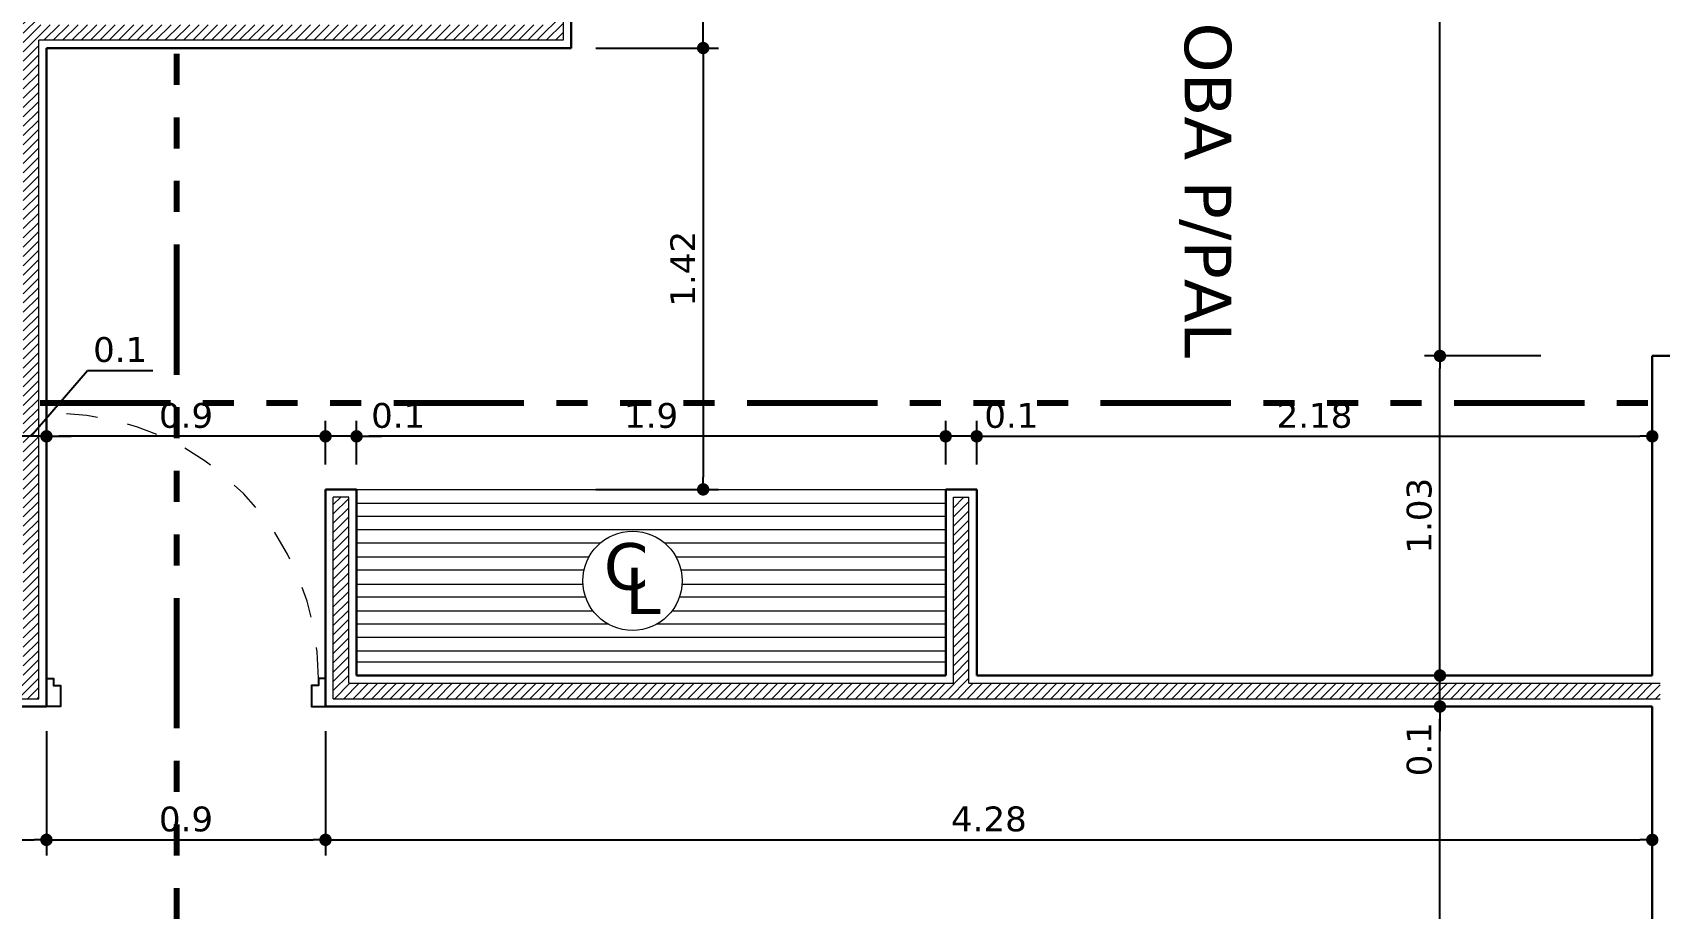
# Model space of a CAD drawing. Header units: millimetres. Extents: x -106 to 2534, y 21 to 2786.
# Drawn here: x 1267.17 to 1272.41, y 1398.08 to 1400.91 of the extents above; entities that cross this region are included whole.
import ezdxf

# ---------------------------------------------------------------- set-up
doc = ezdxf.new("R2010")
doc.units = ezdxf.units.MM
doc.linetypes.add('ACAD_ISO03W100', pattern=[30, 12, -18])
doc.linetypes.add('ACAD_ISO14W100', pattern=[24, 12, -3, 0, -3, 0, -3, 0, -3])
for name, color, linetype, lineweight in [('achurado', 142, 'Continuous', 9), ('asceso ban', 64, 'Continuous', 20), ('colet', 45, 'Continuous', 18), ('cotas 02', 132, 'Continuous', 13), ('L. corte', 106, 'ACAD_ISO14W100', 80), ('marco', 54, 'Continuous', 25), ('muros', 20, 'Continuous', 30), ('punteada', 210, 'ACAD_ISO03W100', 13), ('textos', 116, 'Continuous', 40)]:
    doc.layers.add(name, color=color, linetype=linetype, lineweight=lineweight)
doc.styles.get("Standard").update_dxf_attribs({"font": 'verdana.ttf'})
doc.dimstyles.new('cota 1.50', dxfattribs={"dimtxt": 0.08, "dimasz": 0.04, "dimexe": 0.05, "dimexo": 0.08, "dimgap": 0.025, "dimtad": 1, "dimdsep": 46, "dimtxsty": 'Standard', "dimblk": 'DOT', "dimcen": 2.5, "dimadec": 0, "dimazin": 0, "dimtm": 1e-09, "dimtfac": 1, "dimtmove": 0, "dimatfit": 3, "dimfxl": 1, "dimarcsym": 0})

# ---------------------------------------------------------------- blocks, each defined once
blk = doc.blocks.new('_Dot')
at = {"color": 0, "linetype": 'ByBlock', "lineweight": -2}
blk.add_line((-0.5, 0), (-1, 0), dxfattribs=at)
at = {"color": 0, "linetype": 'ByBlock', "const_width": 0.5}
blk.add_lwpolyline([(-0.25, 0, 1), (0.25, 0, 1)], format="xyb", close=True, dxfattribs=at)
blk = doc.blocks.new('*D251')
at = {"layer": 'cotas 02', "color": 0, "lineweight": -2, "transparency": 16777216}
for p, q in [((1272.3107, 1398.7358), (1271.656, 1398.7358)), ((1271.706, 1396.5758), (1271.706, 1398.6958)), ((1272.3107, 1396.5358), (1271.656, 1396.5358))]:
    blk.add_line(p, q, dxfattribs=at)
at = {"layer": 'Defpoints', "color": 0, "transparency": 16777216}
for p in [(1271.706, 1398.7358), (1272.3907, 1398.7358), (1272.3907, 1396.5358)]:
    blk.add_point(p, dxfattribs=at)
at = {"layer": 'cotas 02', "color": 0, "lineweight": -2, "transparency": 16777216, "xscale": 0.03999999999999999, "yscale": 0.03999999999999999, "zscale": 0.03999999999999999}
for p, rotation in [((1271.706, 1398.7358), 90), ((1271.706, 1396.5358), 270)]:
    blk.add_blockref('_Dot', p, dxfattribs=dict(at, rotation=rotation))
at = {"layer": 'cotas 02', "color": 0, "transparency": 16777216, "insert": (1271.6402, 1397.6358), "char_height": 0.08, "attachment_point": 5, "rotation": 90}
blk.add_mtext('2.2', dxfattribs=at)
blk = doc.blocks.new('*D252')
at = {"layer": 'cotas 02', "color": 0, "lineweight": -2, "transparency": 16777216}
for p, q in [((1271.706, 1398.8758), (1271.706, 1398.9158)), ((1271.626, 1398.8358), (1271.656, 1398.8358)), ((1271.706, 1398.7358), (1271.706, 1398.8358)), ((1272.3107, 1398.7358), (1271.656, 1398.7358)), ((1271.706, 1398.6958), (1271.706, 1398.6558))]:
    blk.add_line(p, q, dxfattribs=at)
at = {"layer": 'Defpoints', "color": 0, "transparency": 16777216}
for p in [(1271.706, 1398.8358), (1271.706, 1398.8358), (1272.3907, 1398.7358)]:
    blk.add_point(p, dxfattribs=at)
at = {"layer": 'cotas 02', "color": 0, "lineweight": -2, "transparency": 16777216, "xscale": 0.03999999999999999, "yscale": 0.03999999999999999, "zscale": 0.03999999999999999}
for p, rotation in [((1271.706, 1398.8358), 270), ((1271.706, 1398.7358), 90)]:
    blk.add_blockref('_Dot', p, dxfattribs=dict(at, rotation=rotation))
at = {"layer": 'cotas 02', "color": 0, "transparency": 16777216, "insert": (1271.6394, 1398.5981), "char_height": 0.08, "attachment_point": 5, "rotation": 90}
blk.add_mtext('0.1', dxfattribs=at)
blk = doc.blocks.new('*D253')
at = {"layer": 'cotas 02', "color": 0, "lineweight": -2, "transparency": 16777216}
for p, q in [((1272.0317, 1399.8661), (1271.656, 1399.8661)), ((1271.706, 1398.8758), (1271.706, 1399.8261)), ((1271.626, 1398.8358), (1271.656, 1398.8358))]:
    blk.add_line(p, q, dxfattribs=at)
at = {"layer": 'Defpoints', "color": 0, "transparency": 16777216}
for p in [(1271.706, 1399.8661), (1272.1117, 1399.8661), (1271.706, 1398.8358)]:
    blk.add_point(p, dxfattribs=at)
at = {"layer": 'cotas 02', "color": 0, "lineweight": -2, "transparency": 16777216, "xscale": 0.03999999999999999, "yscale": 0.03999999999999999, "zscale": 0.03999999999999999}
for p, rotation in [((1271.706, 1399.8661), 90), ((1271.706, 1398.8358), 270)]:
    blk.add_blockref('_Dot', p, dxfattribs=dict(at, rotation=rotation))
at = {"layer": 'cotas 02', "color": 0, "transparency": 16777216, "insert": (1271.6394, 1399.3509), "char_height": 0.08, "attachment_point": 5, "rotation": 90}
blk.add_mtext('1.03', dxfattribs=at)
blk = doc.blocks.new('*D254')
at = {"layer": 'cotas 02', "color": 0, "lineweight": -2, "transparency": 16777216}
for p, q in [((1271.9004, 1403.3958), (1271.656, 1403.3958)), ((1271.706, 1399.9061), (1271.706, 1403.3558)), ((1272.0317, 1399.8661), (1271.656, 1399.8661))]:
    blk.add_line(p, q, dxfattribs=at)
at = {"layer": 'Defpoints', "color": 0, "transparency": 16777216}
for p in [(1271.706, 1403.3958), (1271.9804, 1403.3958), (1272.1117, 1399.8661)]:
    blk.add_point(p, dxfattribs=at)
at = {"layer": 'cotas 02', "color": 0, "lineweight": -2, "transparency": 16777216, "xscale": 0.03999999999999999, "yscale": 0.03999999999999999, "zscale": 0.03999999999999999}
for p, rotation in [((1271.706, 1403.3958), 90), ((1271.706, 1399.8661), 270)]:
    blk.add_blockref('_Dot', p, dxfattribs=dict(at, rotation=rotation))
at = {"layer": 'cotas 02', "color": 0, "transparency": 16777216, "insert": (1271.6394, 1401.6309), "char_height": 0.08, "attachment_point": 5, "rotation": 90}
blk.add_mtext('3.53', dxfattribs=at)
blk = doc.blocks.new('*D255')
at = {"layer": 'cotas 02', "color": 0, "lineweight": -2, "transparency": 16777216}
for p, q in [((1270.2119, 1399.5158), (1270.2119, 1399.657)), ((1272.3907, 1399.5158), (1272.3907, 1399.657)), ((1270.2519, 1399.607), (1272.3507, 1399.607))]:
    blk.add_line(p, q, dxfattribs=at)
at = {"layer": 'Defpoints', "color": 0, "transparency": 16777216}
for p in [(1272.3907, 1399.607), (1270.2119, 1399.4358), (1272.3907, 1399.4358)]:
    blk.add_point(p, dxfattribs=at)
at = {"layer": 'cotas 02', "color": 0, "lineweight": -2, "transparency": 16777216, "xscale": 0.03999999999999999, "yscale": 0.03999999999999999, "zscale": 0.03999999999999999, "rotation": 180}
blk.add_blockref('_Dot', (1270.2119, 1399.607), dxfattribs=at)
at = {"layer": 'cotas 02', "color": 0, "lineweight": -2, "transparency": 16777216, "xscale": 0.03999999999999999, "yscale": 0.03999999999999999, "zscale": 0.03999999999999999}
blk.add_blockref('_Dot', (1272.3907, 1399.607), dxfattribs=at)
at = {"layer": 'cotas 02', "color": 0, "transparency": 16777216, "insert": (1271.3013, 1399.6739), "char_height": 0.08, "attachment_point": 5}
blk.add_mtext('2.18', dxfattribs=at)
blk = doc.blocks.new('*D256')
at = {"layer": 'cotas 02', "color": 0, "lineweight": -2, "transparency": 16777216}
for p, q in [((1270.1119, 1399.5158), (1270.1119, 1399.657)), ((1270.2119, 1399.5158), (1270.2119, 1399.657)), ((1270.0719, 1399.607), (1270.0319, 1399.607)), ((1270.2119, 1399.607), (1270.1119, 1399.607)), ((1270.2519, 1399.607), (1270.2919, 1399.607))]:
    blk.add_line(p, q, dxfattribs=at)
at = {"layer": 'Defpoints', "color": 0, "transparency": 16777216}
for p in [(1270.1119, 1399.607), (1270.1119, 1399.4358), (1270.2119, 1399.4358)]:
    blk.add_point(p, dxfattribs=at)
at = {"layer": 'cotas 02', "color": 0, "lineweight": -2, "transparency": 16777216, "xscale": 0.03999999999999999, "yscale": 0.03999999999999999, "zscale": 0.03999999999999999}
blk.add_blockref('_Dot', (1270.1119, 1399.607), dxfattribs=at)
at = {"layer": 'cotas 02', "color": 0, "lineweight": -2, "transparency": 16777216, "xscale": 0.03999999999999999, "yscale": 0.03999999999999999, "zscale": 0.03999999999999999, "rotation": 180}
blk.add_blockref('_Dot', (1270.2119, 1399.607), dxfattribs=at)
at = {"layer": 'cotas 02', "color": 0, "transparency": 16777216, "insert": (1270.3237, 1399.6737), "char_height": 0.08, "attachment_point": 5}
blk.add_mtext('0.1', dxfattribs=at)
blk = doc.blocks.new('*D257')
at = {"layer": 'cotas 02', "color": 0, "lineweight": -2, "transparency": 16777216}
for p, q in [((1268.2119, 1399.5158), (1268.2119, 1399.657)), ((1270.1119, 1399.5158), (1270.1119, 1399.657)), ((1270.0719, 1399.607), (1268.2519, 1399.607))]:
    blk.add_line(p, q, dxfattribs=at)
at = {"layer": 'Defpoints', "color": 0, "transparency": 16777216}
for p in [(1268.2119, 1399.607), (1268.2119, 1399.4358), (1270.1119, 1399.4358)]:
    blk.add_point(p, dxfattribs=at)
at = {"layer": 'cotas 02', "color": 0, "lineweight": -2, "transparency": 16777216, "xscale": 0.03999999999999999, "yscale": 0.03999999999999999, "zscale": 0.03999999999999999, "rotation": 180}
blk.add_blockref('_Dot', (1268.2119, 1399.607), dxfattribs=at)
at = {"layer": 'cotas 02', "color": 0, "lineweight": -2, "transparency": 16777216, "xscale": 0.03999999999999999, "yscale": 0.03999999999999999, "zscale": 0.03999999999999999}
blk.add_blockref('_Dot', (1270.1119, 1399.607), dxfattribs=at)
at = {"layer": 'cotas 02', "color": 0, "transparency": 16777216, "insert": (1269.1619, 1399.6736), "char_height": 0.08, "attachment_point": 5}
blk.add_mtext('1.9', dxfattribs=at)
blk = doc.blocks.new('*D258')
at = {"layer": 'cotas 02', "color": 0, "lineweight": -2, "transparency": 16777216}
for p, q in [((1268.1119, 1399.5158), (1268.1119, 1399.657)), ((1268.2119, 1399.5158), (1268.2119, 1399.657)), ((1268.0719, 1399.607), (1268.0319, 1399.607)), ((1268.2119, 1399.607), (1268.1119, 1399.607)), ((1268.2519, 1399.607), (1268.2919, 1399.607))]:
    blk.add_line(p, q, dxfattribs=at)
at = {"layer": 'Defpoints', "color": 0, "transparency": 16777216}
for p in [(1268.1119, 1399.607), (1268.1119, 1399.4358), (1268.2119, 1399.4358)]:
    blk.add_point(p, dxfattribs=at)
at = {"layer": 'cotas 02', "color": 0, "lineweight": -2, "transparency": 16777216, "xscale": 0.03999999999999999, "yscale": 0.03999999999999999, "zscale": 0.03999999999999999}
blk.add_blockref('_Dot', (1268.1119, 1399.607), dxfattribs=at)
at = {"layer": 'cotas 02', "color": 0, "lineweight": -2, "transparency": 16777216, "xscale": 0.03999999999999999, "yscale": 0.03999999999999999, "zscale": 0.03999999999999999, "rotation": 180}
blk.add_blockref('_Dot', (1268.2119, 1399.607), dxfattribs=at)
at = {"layer": 'cotas 02', "color": 0, "transparency": 16777216, "insert": (1268.3463, 1399.6737), "char_height": 0.08, "attachment_point": 5}
blk.add_mtext('0.1', dxfattribs=at)
blk = doc.blocks.new('*D259')
at = {"layer": 'cotas 02', "color": 0, "lineweight": -2, "transparency": 16777216}
for p, q in [((1267.2119, 1399.687), (1267.2119, 1399.657)), ((1268.1119, 1399.5158), (1268.1119, 1399.657)), ((1268.0719, 1399.607), (1267.2519, 1399.607))]:
    blk.add_line(p, q, dxfattribs=at)
at = {"layer": 'Defpoints', "color": 0, "transparency": 16777216}
for p in [(1267.2119, 1399.607), (1267.2119, 1399.607), (1268.1119, 1399.4358)]:
    blk.add_point(p, dxfattribs=at)
at = {"layer": 'cotas 02', "color": 0, "lineweight": -2, "transparency": 16777216, "xscale": 0.03999999999999999, "yscale": 0.03999999999999999, "zscale": 0.03999999999999999, "rotation": 180}
blk.add_blockref('_Dot', (1267.2119, 1399.607), dxfattribs=at)
at = {"layer": 'cotas 02', "color": 0, "lineweight": -2, "transparency": 16777216, "xscale": 0.03999999999999999, "yscale": 0.03999999999999999, "zscale": 0.03999999999999999}
blk.add_blockref('_Dot', (1268.1119, 1399.607), dxfattribs=at)
at = {"layer": 'cotas 02', "color": 0, "transparency": 16777216, "insert": (1267.6619, 1399.6737), "char_height": 0.08, "attachment_point": 5}
blk.add_mtext('0.9', dxfattribs=at)
blk = doc.blocks.new('*D260')
at = {"layer": 'cotas 02', "color": 0, "lineweight": -2, "transparency": 16777216}
for p, q in [((1267.1619, 1399.607), (1267.3443, 1399.8195)), ((1267.3443, 1399.8195), (1267.5552, 1399.8195)), ((1267.1119, 1399.687), (1267.1119, 1399.657)), ((1267.2119, 1399.687), (1267.2119, 1399.657)), ((1267.0719, 1399.607), (1267.0319, 1399.607)), ((1267.2119, 1399.607), (1267.1119, 1399.607)), ((1267.2119, 1399.607), (1267.1119, 1399.607)), ((1267.2519, 1399.607), (1267.2919, 1399.607))]:
    blk.add_line(p, q, dxfattribs=at)
at = {"layer": 'Defpoints', "color": 0, "transparency": 16777216}
for p in [(1267.1119, 1399.607), (1267.1119, 1399.607), (1267.2119, 1399.607)]:
    blk.add_point(p, dxfattribs=at)
at = {"layer": 'cotas 02', "color": 0, "lineweight": -2, "transparency": 16777216, "xscale": 0.03999999999999999, "yscale": 0.03999999999999999, "zscale": 0.03999999999999999}
blk.add_blockref('_Dot', (1267.1119, 1399.607), dxfattribs=at)
at = {"layer": 'cotas 02', "color": 0, "lineweight": -2, "transparency": 16777216, "xscale": 0.03999999999999999, "yscale": 0.03999999999999999, "zscale": 0.03999999999999999, "rotation": 180}
blk.add_blockref('_Dot', (1267.2119, 1399.607), dxfattribs=at)
at = {"layer": 'cotas 02', "color": 0, "transparency": 16777216, "insert": (1267.4497, 1399.8861), "char_height": 0.08, "attachment_point": 5}
blk.add_mtext('0.1', dxfattribs=at)
blk = doc.blocks.new('*D270')
at = {"layer": 'cotas 02', "color": 0, "lineweight": -2, "transparency": 16777216}
for p, q in [((1263.2219, 1398.6558), (1263.2219, 1398.2558)), ((1267.2119, 1398.6558), (1267.2119, 1398.2558)), ((1263.2619, 1398.3058), (1267.1719, 1398.3058))]:
    blk.add_line(p, q, dxfattribs=at)
at = {"layer": 'Defpoints', "color": 0, "transparency": 16777216}
for p in [(1263.2219, 1398.7358), (1267.2119, 1398.7358), (1267.2119, 1398.3058)]:
    blk.add_point(p, dxfattribs=at)
at = {"layer": 'cotas 02', "color": 0, "lineweight": -2, "transparency": 16777216, "xscale": 0.03999999999999999, "yscale": 0.03999999999999999, "zscale": 0.03999999999999999, "rotation": 180}
blk.add_blockref('_Dot', (1263.2219, 1398.3058), dxfattribs=at)
at = {"layer": 'cotas 02', "color": 0, "lineweight": -2, "transparency": 16777216, "xscale": 0.03999999999999999, "yscale": 0.03999999999999999, "zscale": 0.03999999999999999}
blk.add_blockref('_Dot', (1267.2119, 1398.3058), dxfattribs=at)
at = {"layer": 'cotas 02', "color": 0, "transparency": 16777216, "insert": (1265.2169, 1398.3724), "char_height": 0.08, "attachment_point": 5}
blk.add_mtext('3.99', dxfattribs=at)
blk = doc.blocks.new('*D271')
at = {"layer": 'cotas 02', "color": 0, "lineweight": -2, "transparency": 16777216}
for p, q in [((1267.2119, 1398.6558), (1267.2119, 1398.2558)), ((1268.1119, 1398.6558), (1268.1119, 1398.2558)), ((1267.2519, 1398.3058), (1268.0719, 1398.3058))]:
    blk.add_line(p, q, dxfattribs=at)
at = {"layer": 'Defpoints', "color": 0, "transparency": 16777216}
for p in [(1267.2119, 1398.7358), (1268.1119, 1398.7358), (1268.1119, 1398.3058)]:
    blk.add_point(p, dxfattribs=at)
at = {"layer": 'cotas 02', "color": 0, "lineweight": -2, "transparency": 16777216, "xscale": 0.03999999999999999, "yscale": 0.03999999999999999, "zscale": 0.03999999999999999, "rotation": 180}
blk.add_blockref('_Dot', (1267.2119, 1398.3058), dxfattribs=at)
at = {"layer": 'cotas 02', "color": 0, "lineweight": -2, "transparency": 16777216, "xscale": 0.03999999999999999, "yscale": 0.03999999999999999, "zscale": 0.03999999999999999}
blk.add_blockref('_Dot', (1268.1119, 1398.3058), dxfattribs=at)
at = {"layer": 'cotas 02', "color": 0, "transparency": 16777216, "insert": (1267.6619, 1398.3724), "char_height": 0.08, "attachment_point": 5}
blk.add_mtext('0.9', dxfattribs=at)
blk = doc.blocks.new('*D272')
at = {"layer": 'cotas 02', "color": 0, "lineweight": -2, "transparency": 16777216}
for p, q in [((1268.1119, 1398.6558), (1268.1119, 1398.2558)), ((1268.1519, 1398.3058), (1272.3507, 1398.3058)), ((1272.3907, 1398.2258), (1272.3907, 1398.2558))]:
    blk.add_line(p, q, dxfattribs=at)
at = {"layer": 'Defpoints', "color": 0, "transparency": 16777216}
for p in [(1268.1119, 1398.7358), (1272.3907, 1398.3058), (1272.3907, 1398.3058)]:
    blk.add_point(p, dxfattribs=at)
at = {"layer": 'cotas 02', "color": 0, "lineweight": -2, "transparency": 16777216, "xscale": 0.03999999999999999, "yscale": 0.03999999999999999, "zscale": 0.03999999999999999, "rotation": 180}
blk.add_blockref('_Dot', (1268.1119, 1398.3058), dxfattribs=at)
at = {"layer": 'cotas 02', "color": 0, "lineweight": -2, "transparency": 16777216, "xscale": 0.03999999999999999, "yscale": 0.03999999999999999, "zscale": 0.03999999999999999}
blk.add_blockref('_Dot', (1272.3907, 1398.3058), dxfattribs=at)
at = {"layer": 'cotas 02', "color": 0, "transparency": 16777216, "insert": (1270.2513, 1398.3726), "char_height": 0.08, "attachment_point": 5}
blk.add_mtext('4.28', dxfattribs=at)
blk = doc.blocks.new('*D294')
at = {"layer": 'cotas 02', "color": 0, "lineweight": -2, "transparency": 16777216}
for p, q in [((1268.9836, 1400.8589), (1269.3798, 1400.8589)), ((1269.3298, 1400.8189), (1269.3298, 1399.4758)), ((1268.9836, 1399.4358), (1269.3798, 1399.4358))]:
    blk.add_line(p, q, dxfattribs=at)
at = {"layer": 'Defpoints', "color": 0, "transparency": 16777216}
for p in [(1268.9036, 1400.8589), (1268.9036, 1399.4358), (1269.3298, 1399.4358)]:
    blk.add_point(p, dxfattribs=at)
at = {"layer": 'cotas 02', "color": 0, "lineweight": -2, "transparency": 16777216, "xscale": 0.03999999999999999, "yscale": 0.03999999999999999, "zscale": 0.03999999999999999}
for p, rotation in [((1269.3298, 1400.8589), 90), ((1269.3298, 1399.4358), 270)]:
    blk.add_blockref('_Dot', p, dxfattribs=dict(at, rotation=rotation))
at = {"layer": 'cotas 02', "color": 0, "transparency": 16777216, "insert": (1269.264, 1400.1473), "char_height": 0.08, "attachment_point": 5, "rotation": 90}
blk.add_mtext('1.42', dxfattribs=at)
blk = doc.blocks.new('*D295')
at = {"layer": 'cotas 02', "color": 0, "lineweight": -2, "transparency": 16777216}
for p, q in [((1268.9836, 1402.6958), (1269.3798, 1402.6958)), ((1269.3298, 1400.8989), (1269.3298, 1402.6558)), ((1268.9836, 1400.8589), (1269.3798, 1400.8589))]:
    blk.add_line(p, q, dxfattribs=at)
at = {"layer": 'Defpoints', "color": 0, "transparency": 16777216}
for p in [(1268.9036, 1402.6958), (1269.3298, 1402.6958), (1268.9036, 1400.8589)]:
    blk.add_point(p, dxfattribs=at)
at = {"layer": 'cotas 02', "color": 0, "lineweight": -2, "transparency": 16777216, "xscale": 0.03999999999999999, "yscale": 0.03999999999999999, "zscale": 0.03999999999999999}
for p, rotation in [((1269.3298, 1402.6958), 90), ((1269.3298, 1400.8589), 270)]:
    blk.add_blockref('_Dot', p, dxfattribs=dict(at, rotation=rotation))
at = {"layer": 'cotas 02', "color": 0, "transparency": 16777216, "insert": (1269.263, 1401.7773), "char_height": 0.08, "attachment_point": 5, "rotation": 90}
blk.add_mtext('1.84', dxfattribs=at)

msp = doc.modelspace()

# ---------------------------------------------------------------- hatches: boundary and pattern name
at = {"layer": 'achurado'}
h = msp.add_hatch(dxfattribs=at)
h.set_pattern_fill('JIS_WOOD', color=256, scale=0.03, style=0)
h.paths.add_polyline_path([(1267.1369, 1403.4208), (1267.1869, 1403.4208), (1267.1869, 1400.9339), (1268.8286, 1400.9339), (1268.8286, 1402.6708), (1268.8786, 1402.6708), (1268.8786, 1400.8839), (1267.1869, 1400.8839), (1267.1869, 1398.7608), (1264.6813, 1398.7608), (1264.6813, 1399.1122), (1264.7313, 1399.1122), (1264.7313, 1398.8108), (1267.1369, 1398.8108), (1267.1369, 1401.4208), (1266.5369, 1401.4208), (1266.5369, 1401.4708), (1267.1369, 1401.4708)])

# ---------------------------------------------------------------- linework, layer by layer
for p, q in [((1268.8786, 1402.6708), (1268.8786, 1400.8839)), ((1267.1869, 1398.7608), (1267.1869, 1400.8839)), ((1268.8786, 1400.8839), (1267.1869, 1400.8839)), ((1268.1369, 1398.7608), (1268.1369, 1399.4108)), ((1268.1869, 1399.4108), (1268.1369, 1399.4108)), ((1268.1369, 1399.3869), (1268.1608, 1399.4108)), ((1268.1369, 1399.3569), (1268.1869, 1399.4069)), ((1268.1869, 1398.8108), (1268.1869, 1399.4108)), ((1270.1369, 1398.8108), (1270.1369, 1399.4108)), ((1270.1369, 1399.4108), (1270.1869, 1399.4108)), ((1270.1369, 1399.3769), (1270.1708, 1399.4108)), ((1270.1369, 1399.3469), (1270.1869, 1399.3969)), ((1270.1869, 1398.8108), (1270.1869, 1399.4108)), ((1268.1369, 1399.3269), (1268.1869, 1399.3769)), ((1268.1369, 1399.2969), (1268.1869, 1399.3469)), ((1270.1369, 1399.3169), (1270.1869, 1399.3669)), ((1270.1369, 1399.2869), (1270.1869, 1399.3369)), ((1268.1369, 1399.2669), (1268.1869, 1399.3169)), ((1268.1369, 1399.2369), (1268.1869, 1399.2869)), ((1270.1369, 1399.2569), (1270.1869, 1399.3069)), ((1268.1369, 1399.2069), (1268.1869, 1399.2569)), ((1270.1369, 1399.2269), (1270.1869, 1399.2769)), ((1270.1369, 1399.1969), (1270.1869, 1399.2469)), ((1268.1369, 1399.1769), (1268.1869, 1399.2269)), ((1268.1369, 1399.1469), (1268.1869, 1399.1969)), ((1270.1369, 1399.1669), (1270.1869, 1399.2169)), ((1270.1369, 1399.1369), (1270.1869, 1399.1869)), ((1268.1369, 1399.1169), (1268.1869, 1399.1669)), ((1268.1369, 1399.0869), (1268.1869, 1399.1369)), ((1270.1369, 1399.1069), (1270.1869, 1399.1569)), ((1270.1369, 1399.0769), (1270.1869, 1399.1269)), ((1268.1369, 1399.0569), (1268.1869, 1399.1069)), ((1268.1369, 1399.0269), (1268.1869, 1399.0769)), ((1270.1369, 1399.0469), (1270.1869, 1399.0969)), ((1268.1369, 1398.9969), (1268.1869, 1399.0469)), ((1270.1369, 1399.0169), (1270.1869, 1399.0669)), ((1270.1369, 1398.9869), (1270.1869, 1399.0369)), ((1268.1369, 1398.9669), (1268.1869, 1399.0169)), ((1268.1369, 1398.9369), (1268.1869, 1398.9869)), ((1270.1369, 1398.9569), (1270.1869, 1399.0069)), ((1270.1369, 1398.9269), (1270.1869, 1398.9769)), ((1268.1369, 1398.9069), (1268.1869, 1398.9569)), ((1268.1369, 1398.8769), (1268.1869, 1398.9269)), ((1270.1369, 1398.8969), (1270.1869, 1398.9469)), ((1268.1369, 1398.8469), (1268.1869, 1398.8969)), ((1268.1369, 1398.8169), (1268.1869, 1398.8669)), ((1270.1369, 1398.8669), (1270.1869, 1398.9169)), ((1270.1369, 1398.8369), (1270.1869, 1398.8869)), ((1268.1369, 1398.7869), (1268.1869, 1398.8369)), ((1270.0908, 1398.7608), (1270.1869, 1398.8569)), ((1270.1208, 1398.7608), (1270.1869, 1398.8269)), ((1264.6813, 1398.7608), (1267.1869, 1398.7608)), ((1268.1369, 1398.7608), (1272.4157, 1398.7608)), ((1268.1408, 1398.7608), (1268.1908, 1398.8108)), ((1268.1708, 1398.7608), (1268.2208, 1398.8108)), ((1268.1869, 1398.8108), (1270.1369, 1398.8108)), ((1268.2008, 1398.7608), (1268.2508, 1398.8108)), ((1268.2308, 1398.7608), (1268.2808, 1398.8108)), ((1268.2608, 1398.7608), (1268.3108, 1398.8108)), ((1268.2908, 1398.7608), (1268.3408, 1398.8108)), ((1268.3208, 1398.7608), (1268.3708, 1398.8108)), ((1268.3508, 1398.7608), (1268.4008, 1398.8108)), ((1268.3808, 1398.7608), (1268.4308, 1398.8108)), ((1268.4108, 1398.7608), (1268.4608, 1398.8108)), ((1268.4408, 1398.7608), (1268.4908, 1398.8108)), ((1268.4708, 1398.7608), (1268.5208, 1398.8108)), ((1268.5008, 1398.7608), (1268.5508, 1398.8108)), ((1268.5308, 1398.7608), (1268.5808, 1398.8108)), ((1268.5608, 1398.7608), (1268.6108, 1398.8108)), ((1268.5908, 1398.7608), (1268.6408, 1398.8108)), ((1268.6208, 1398.7608), (1268.6708, 1398.8108)), ((1268.6508, 1398.7608), (1268.7008, 1398.8108)), ((1268.6808, 1398.7608), (1268.7308, 1398.8108)), ((1268.7108, 1398.7608), (1268.7608, 1398.8108)), ((1268.7408, 1398.7608), (1268.7908, 1398.8108)), ((1268.7708, 1398.7608), (1268.8208, 1398.8108)), ((1268.8008, 1398.7608), (1268.8508, 1398.8108)), ((1268.8308, 1398.7608), (1268.8808, 1398.8108)), ((1268.8608, 1398.7608), (1268.9108, 1398.8108)), ((1268.8908, 1398.7608), (1268.9408, 1398.8108)), ((1268.9208, 1398.7608), (1268.9708, 1398.8108)), ((1268.9508, 1398.7608), (1269.0008, 1398.8108)), ((1268.9808, 1398.7608), (1269.0308, 1398.8108)), ((1269.0108, 1398.7608), (1269.0608, 1398.8108)), ((1269.0408, 1398.7608), (1269.0908, 1398.8108)), ((1269.0708, 1398.7608), (1269.1208, 1398.8108)), ((1269.1008, 1398.7608), (1269.1508, 1398.8108)), ((1269.1308, 1398.7608), (1269.1808, 1398.8108)), ((1269.1608, 1398.7608), (1269.2108, 1398.8108)), ((1269.1908, 1398.7608), (1269.2408, 1398.8108)), ((1269.2208, 1398.7608), (1269.2708, 1398.8108)), ((1269.2508, 1398.7608), (1269.3008, 1398.8108)), ((1269.2808, 1398.7608), (1269.3308, 1398.8108)), ((1269.3108, 1398.7608), (1269.3608, 1398.8108)), ((1269.3408, 1398.7608), (1269.3908, 1398.8108)), ((1269.3708, 1398.7608), (1269.4208, 1398.8108)), ((1269.4008, 1398.7608), (1269.4508, 1398.8108)), ((1269.4308, 1398.7608), (1269.4808, 1398.8108)), ((1269.4608, 1398.7608), (1269.5108, 1398.8108)), ((1269.4908, 1398.7608), (1269.5408, 1398.8108)), ((1269.5208, 1398.7608), (1269.5708, 1398.8108)), ((1269.5508, 1398.7608), (1269.6008, 1398.8108)), ((1269.5808, 1398.7608), (1269.6308, 1398.8108)), ((1269.6108, 1398.7608), (1269.6608, 1398.8108)), ((1269.6408, 1398.7608), (1269.6908, 1398.8108)), ((1269.6708, 1398.7608), (1269.7208, 1398.8108)), ((1269.7008, 1398.7608), (1269.7508, 1398.8108)), ((1269.7308, 1398.7608), (1269.7808, 1398.8108)), ((1269.7608, 1398.7608), (1269.8108, 1398.8108)), ((1269.7908, 1398.7608), (1269.8408, 1398.8108)), ((1269.8208, 1398.7608), (1269.8708, 1398.8108)), ((1269.8508, 1398.7608), (1269.9008, 1398.8108)), ((1269.8808, 1398.7608), (1269.9308, 1398.8108)), ((1269.9108, 1398.7608), (1269.9608, 1398.8108)), ((1269.9408, 1398.7608), (1269.9908, 1398.8108)), ((1269.9708, 1398.7608), (1270.0208, 1398.8108)), ((1270.0008, 1398.7608), (1270.0508, 1398.8108)), ((1270.0308, 1398.7608), (1270.0808, 1398.8108)), ((1270.0608, 1398.7608), (1270.1108, 1398.8108)), ((1270.1508, 1398.7608), (1270.2008, 1398.8108)), ((1270.1808, 1398.7608), (1270.2308, 1398.8108)), ((1270.1869, 1398.8108), (1272.4157, 1398.8108)), ((1270.2108, 1398.7608), (1270.2608, 1398.8108)), ((1270.2408, 1398.7608), (1270.2908, 1398.8108)), ((1270.2708, 1398.7608), (1270.3208, 1398.8108)), ((1270.3008, 1398.7608), (1270.3508, 1398.8108)), ((1270.3308, 1398.7608), (1270.3808, 1398.8108)), ((1270.3608, 1398.7608), (1270.4108, 1398.8108)), ((1270.3908, 1398.7608), (1270.4408, 1398.8108)), ((1270.4208, 1398.7608), (1270.4708, 1398.8108)), ((1270.4508, 1398.7608), (1270.5008, 1398.8108)), ((1270.4808, 1398.7608), (1270.5308, 1398.8108)), ((1270.5108, 1398.7608), (1270.5608, 1398.8108)), ((1270.5408, 1398.7608), (1270.5908, 1398.8108)), ((1270.5708, 1398.7608), (1270.6208, 1398.8108)), ((1270.6008, 1398.7608), (1270.6508, 1398.8108)), ((1270.6308, 1398.7608), (1270.6808, 1398.8108)), ((1270.6608, 1398.7608), (1270.7108, 1398.8108)), ((1270.6908, 1398.7608), (1270.7408, 1398.8108)), ((1270.7208, 1398.7608), (1270.7708, 1398.8108)), ((1270.7508, 1398.7608), (1270.8008, 1398.8108)), ((1270.7808, 1398.7608), (1270.8308, 1398.8108)), ((1270.8108, 1398.7608), (1270.8608, 1398.8108)), ((1270.8408, 1398.7608), (1270.8908, 1398.8108)), ((1270.8708, 1398.7608), (1270.9208, 1398.8108)), ((1270.9008, 1398.7608), (1270.9508, 1398.8108)), ((1270.9308, 1398.7608), (1270.9808, 1398.8108)), ((1270.9608, 1398.7608), (1271.0108, 1398.8108)), ((1270.9908, 1398.7608), (1271.0408, 1398.8108)), ((1271.0208, 1398.7608), (1271.0708, 1398.8108)), ((1271.0508, 1398.7608), (1271.1008, 1398.8108)), ((1271.0808, 1398.7608), (1271.1308, 1398.8108)), ((1271.1108, 1398.7608), (1271.1608, 1398.8108)), ((1271.1408, 1398.7608), (1271.1908, 1398.8108)), ((1271.1708, 1398.7608), (1271.2208, 1398.8108)), ((1271.2008, 1398.7608), (1271.2508, 1398.8108)), ((1271.2308, 1398.7608), (1271.2808, 1398.8108)), ((1271.2608, 1398.7608), (1271.3108, 1398.8108)), ((1271.2908, 1398.7608), (1271.3408, 1398.8108)), ((1271.3208, 1398.7608), (1271.3708, 1398.8108)), ((1271.3508, 1398.7608), (1271.4008, 1398.8108)), ((1271.3808, 1398.7608), (1271.4308, 1398.8108)), ((1271.4108, 1398.7608), (1271.4608, 1398.8108)), ((1271.4408, 1398.7608), (1271.4908, 1398.8108)), ((1271.4708, 1398.7608), (1271.5208, 1398.8108)), ((1271.5008, 1398.7608), (1271.5508, 1398.8108)), ((1271.5308, 1398.7608), (1271.5808, 1398.8108)), ((1271.5608, 1398.7608), (1271.6108, 1398.8108)), ((1271.5908, 1398.7608), (1271.6408, 1398.8108)), ((1271.6208, 1398.7608), (1271.6708, 1398.8108)), ((1271.6508, 1398.7608), (1271.7008, 1398.8108)), ((1271.6808, 1398.7608), (1271.7308, 1398.8108)), ((1271.7108, 1398.7608), (1271.7608, 1398.8108)), ((1271.7408, 1398.7608), (1271.7908, 1398.8108)), ((1271.7708, 1398.7608), (1271.8208, 1398.8108)), ((1271.8008, 1398.7608), (1271.8508, 1398.8108)), ((1271.8308, 1398.7608), (1271.8808, 1398.8108)), ((1271.8608, 1398.7608), (1271.9108, 1398.8108)), ((1271.8908, 1398.7608), (1271.9408, 1398.8108)), ((1271.9208, 1398.7608), (1271.9708, 1398.8108)), ((1271.9508, 1398.7608), (1272.0008, 1398.8108)), ((1271.9808, 1398.7608), (1272.0308, 1398.8108)), ((1272.0108, 1398.7608), (1272.0608, 1398.8108)), ((1272.0408, 1398.7608), (1272.0908, 1398.8108)), ((1272.0708, 1398.7608), (1272.1208, 1398.8108)), ((1272.1008, 1398.7608), (1272.1508, 1398.8108)), ((1272.1308, 1398.7608), (1272.1808, 1398.8108)), ((1272.1608, 1398.7608), (1272.2108, 1398.8108)), ((1272.1908, 1398.7608), (1272.2408, 1398.8108)), ((1272.2208, 1398.7608), (1272.2708, 1398.8108)), ((1272.2508, 1398.7608), (1272.3008, 1398.8108)), ((1272.2808, 1398.7608), (1272.3308, 1398.8108)), ((1272.3108, 1398.7608), (1272.3608, 1398.8108)), ((1272.3408, 1398.7608), (1272.3908, 1398.8108)), ((1272.3708, 1398.7608), (1272.4157, 1398.8057)), ((1272.4008, 1398.7608), (1272.4157, 1398.7757))]:
    msp.add_line(p, q, dxfattribs=at)
at = {"layer": 'asceso ban'}
msp.add_circle((1269.1019, 1399.141), 0.1602, dxfattribs=at)
at = {"layer": 'colet'}
for p, q in [((1268.2119, 1399.4358), (1270.1119, 1399.4358)), ((1270.1119, 1399.3908), (1268.2119, 1399.3908)), ((1270.1119, 1399.3489), (1268.2119, 1399.3489)), ((1270.1119, 1399.3054), (1268.2119, 1399.3054)), ((1268.9969, 1399.262), (1268.2119, 1399.262)), ((1270.1119, 1399.262), (1269.2068, 1399.262)), ((1268.961, 1399.2172), (1268.2119, 1399.2172)), ((1270.1119, 1399.2172), (1269.2428, 1399.2172)), ((1268.9454, 1399.175), (1268.2119, 1399.175)), ((1268.9422, 1399.129), (1268.2119, 1399.129)), ((1270.1119, 1399.175), (1269.2584, 1399.175)), ((1270.1119, 1399.129), (1269.2616, 1399.129)), ((1268.9507, 1399.088), (1268.2119, 1399.088)), ((1270.1119, 1399.088), (1269.2531, 1399.088)), ((1268.9747, 1399.0436), (1268.2119, 1399.0436)), ((1270.1119, 1399.0436), (1269.2291, 1399.0436)), ((1269.0239, 1399.0011), (1268.2119, 1399.0011)), ((1270.1119, 1399.0011), (1269.1799, 1399.0011)), ((1270.1119, 1398.9582), (1268.2119, 1398.9582)), ((1270.1119, 1398.9141), (1268.2119, 1398.9141)), ((1270.1119, 1398.8783), (1268.2119, 1398.8783))]:
    msp.add_line(p, q, dxfattribs=at)
at = {"layer": 'L. corte', "ltscale": 0.035}
for p, q in [((1267.6316, 1404.7855), (1267.6316, 1395.2423)), ((1275.5917, 1399.7136), (1259.3216, 1399.7136))]:
    msp.add_line(p, q, dxfattribs=at)
at = {"layer": 'marco'}
for points in [[(1267.2119, 1398.7358), (1267.2119, 1398.8258), (1267.2344, 1398.8258), (1267.2344, 1398.8033), (1267.2569, 1398.8033), (1267.2569, 1398.7358), (1267.2119, 1398.7358)], [(1268.1119, 1398.7358), (1268.1119, 1398.8258), (1268.0894, 1398.8258), (1268.0894, 1398.8033), (1268.0669, 1398.8033), (1268.0669, 1398.7358), (1268.1119, 1398.7358)]]:
    msp.add_lwpolyline(points, dxfattribs=at)
at = {"layer": 'muros'}
for p, q in [((1268.9036, 1402.6958), (1268.9036, 1400.8589)), ((1267.2119, 1398.7358), (1267.2119, 1400.8589)), ((1268.9036, 1400.8589), (1267.2119, 1400.8589)), ((1272.3907, 1398.8358), (1272.3907, 1399.8661)), ((1272.5407, 1399.8661), (1272.3907, 1399.8661)), ((1268.1119, 1398.8358), (1268.1119, 1399.4358)), ((1268.2119, 1399.4358), (1268.1119, 1399.4358)), ((1268.2119, 1398.8358), (1268.2119, 1399.4358)), ((1270.1119, 1398.8358), (1270.1119, 1399.4358)), ((1270.1119, 1399.4358), (1270.2119, 1399.4358)), ((1270.2119, 1398.8358), (1270.2119, 1399.4358)), ((1268.1119, 1398.7358), (1268.1119, 1398.8358)), ((1268.2119, 1398.8358), (1270.1119, 1398.8358)), ((1270.2119, 1398.8358), (1272.3907, 1398.8358)), ((1264.6563, 1398.7358), (1267.2119, 1398.7358)), ((1268.1119, 1398.7358), (1272.3907, 1398.7358)), ((1272.3907, 1396.5358), (1272.3907, 1398.7358))]:
    msp.add_line(p, q, dxfattribs=at)
at = {"layer": 'punteada', "ltscale": 5e-05}
msp.add_arc((1267.2344, 1398.8258), 0.855, 0, 88.492, dxfattribs=at)

# ---------------------------------------------------------------- texts
at = {"layer": 'textos', "insert": (1271.033, 1401.3405), "char_height": 0.15, "width": 5.372119, "attachment_point": 1, "rotation": 270}
msp.add_mtext('ALCOBA P/PAL', dxfattribs=at)
at = {"layer": 'textos', "char_height": 0.15, "width": 5.372119, "attachment_point": 1}
for s, insert in [('C', (1269.0092, 1399.2627)), ('L', (1269.0778, 1399.1836))]:
    msp.add_mtext(s, dxfattribs=dict(at, insert=insert))

# ---------------------------------------------------------------- dimensions: what is measured, and where the dimension line sits
at = {"layer": 'cotas 02'}
for base, p1, p2, override, picture, middle in [((1271.706, 1403.3958), (1272.1117, 1399.8661), (1271.9804, 1403.3958), {"dimtmove": 1, "dimfxl": 0.04}, '*D254', (1271.6394, 1401.6309)), ((1269.3298, 1402.6958), (1268.9036, 1400.8589), (1268.9036, 1402.6958), {"dimtmove": 1, "dimfxl": 0.04}, '*D295', (1269.263, 1401.7773)), ((1269.3298, 1399.4358), (1268.9036, 1400.8589), (1268.9036, 1399.4358), {"dimfxl": 0.04}, '*D294', (1269.264, 1400.1473)), ((1271.706, 1399.8661), (1271.706, 1398.8358), (1272.1117, 1399.8661), {"dimtmove": 1, "dimfxl": 0.04}, '*D253', (1271.6394, 1399.3509)), ((1271.706, 1398.7358), (1272.3907, 1396.5358), (1272.3907, 1398.7358), {"dimfxl": 0.04}, '*D251', (1271.6402, 1397.6358))]:
    dim = msp.add_linear_dim(base=base, p1=p1, p2=p2, angle=90, dimstyle='cota 1.50', override=override, dxfattribs=at)
    dim.commit()
    dim.dimension.update_dxf_attribs({"geometry": picture, "text_midpoint": middle})
for base, p1, p2, picture, middle in [((1267.1119, 1399.607), (1267.2119, 1399.607), (1267.1119, 1399.607), '*D260', (1267.3693, 1399.8195)), ((1268.1119, 1399.607), (1268.2119, 1399.4358), (1268.1119, 1399.4358), '*D258', (1268.3463, 1399.607)), ((1270.1119, 1399.607), (1270.2119, 1399.4358), (1270.1119, 1399.4358), '*D256', (1270.3237, 1399.607))]:
    dim = msp.add_linear_dim(base=base, p1=p1, p2=p2, dimstyle='cota 1.50', override={"dimtmove": 1, "dimfxl": 0.04}, dxfattribs=at)
    dim.commit()
    dim.dimension.update_dxf_attribs({"geometry": picture, "text_midpoint": middle, "dimtype": 160})
for base, p1, p2, override, picture, middle in [((1267.2119, 1399.607), (1268.1119, 1399.4358), (1267.2119, 1399.607), {"dimtmove": 1, "dimfxl": 0.04}, '*D259', (1267.6619, 1399.6737)), ((1268.2119, 1399.607), (1270.1119, 1399.4358), (1268.2119, 1399.4358), {"dimtmove": 1, "dimfxl": 0.04}, '*D257', (1269.1619, 1399.6736)), ((1272.3907, 1399.607), (1270.2119, 1399.4358), (1272.3907, 1399.4358), {"dimfxl": 0.04}, '*D255', (1271.3013, 1399.6739)), ((1267.2119, 1398.3058), (1263.2219, 1398.7358), (1267.2119, 1398.7358), {"dimtmove": 1, "dimfxl": 0.04}, '*D270', (1265.2169, 1398.3724)), ((1268.1119, 1398.3058), (1267.2119, 1398.7358), (1268.1119, 1398.7358), {"dimtmove": 1, "dimfxl": 0.04}, '*D271', (1267.6619, 1398.3724)), ((1272.3907, 1398.3058), (1268.1119, 1398.7358), (1272.3907, 1398.3058), {"dimtmove": 1, "dimfxl": 0.04}, '*D272', (1270.2513, 1398.3726))]:
    dim = msp.add_linear_dim(base=base, p1=p1, p2=p2, dimstyle='cota 1.50', override=override, dxfattribs=at)
    dim.commit()
    dim.dimension.update_dxf_attribs({"geometry": picture, "text_midpoint": middle})
dim = msp.add_linear_dim(base=(1271.706, 1398.8358), p1=(1272.3907, 1398.7358), p2=(1271.706, 1398.8358), angle=90, dimstyle='cota 1.50', override={"dimtmove": 1, "dimfxl": 0.04}, dxfattribs=at)
dim.commit()
dim.dimension.update_dxf_attribs({"geometry": '*D252', "text_midpoint": (1271.706, 1398.5981), "dimtype": 160})

doc.saveas('drawing.dxf')
